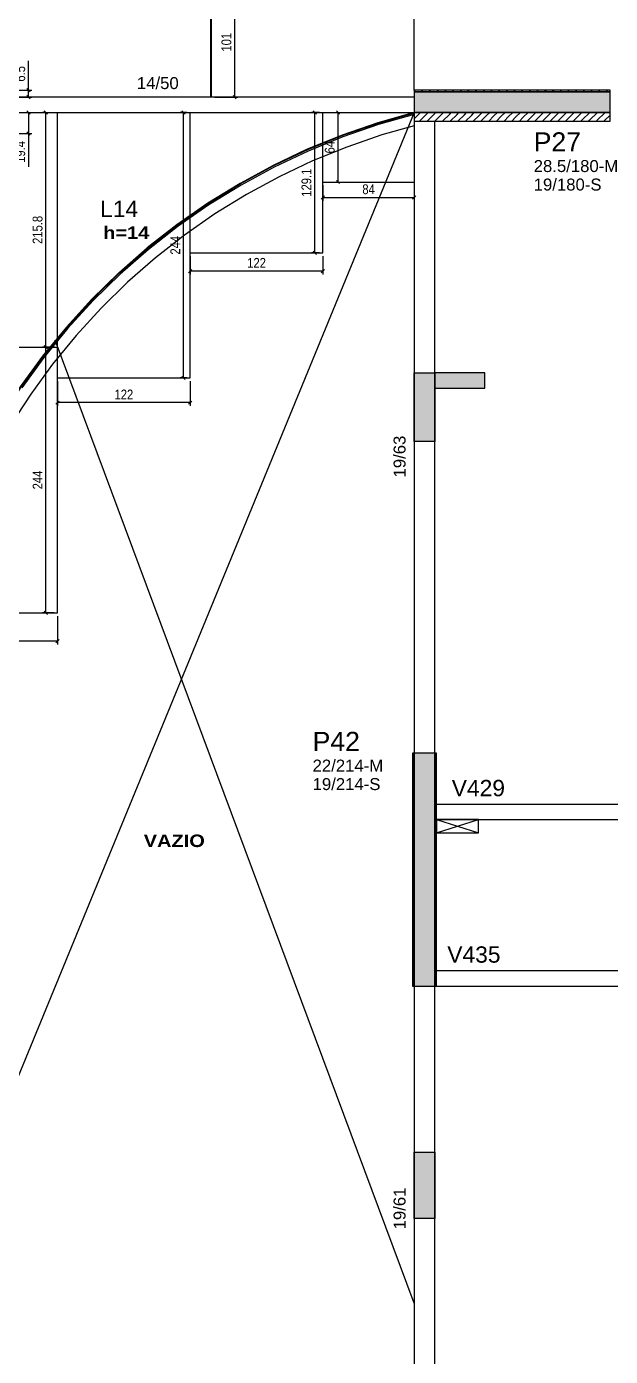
# Model space of a CAD drawing. Extents: x 3022 to 8661, y -614 to 3008.
# Drawn here: x 6245 to 6781, y 53 to 1276 of the extents above; entities that cross this region are included whole.
import ezdxf

# ---------------------------------------------------------------- set-up
doc = ezdxf.new("R2010")
doc.units = 0
doc.header["$PDMODE"] = 34
for name, color, linetype in [('COTA', 241, 'Continuous'), ('MTH-230', 1, 'Continuous'), ('MTH-DIM-PILAR', 3, 'Continuous'), ('MTH-DIM-VIGA', 3, 'Continuous'), ('MTH-FACE-VIGA', 7, 'Continuous'), ('MTH-LINHA-SEÇÃO', 16, 'Continuous'), ('MTH-PILAR-SEGUE', 5, 'Continuous'), ('MTH-SOMBRA21', 150, 'Continuous'), ('MTH-SOMBRA25', 253, 'Continuous'), ('MTH-TIT1-PILAR', 5, 'Continuous'), ('MTH-TIT1-VIGA', 5, 'Continuous'), ('MTH-TXT-NEGRITO', 5, 'Continuous'), ('Painéis', 200, 'Continuous')]:
    doc.layers.add(name, color=color, linetype=linetype)
doc.styles.add('COTA TECNICA-50', font='techl___.ttf', dxfattribs={"height": 9})
doc.styles.add('TQS_ARIAL', font='arial.ttf')
doc.styles.add('TQS_ARIAL_BLACK', font='ariblk.ttf')
doc.dimstyles.new('COTA PAINEL-50', dxfattribs={"dimtxt": 9, "dimasz": 3, "dimexe": 3, "dimexo": 3, "dimgap": 3, "dimtad": 1, "dimdec": 1, "dimzin": 12, "dimdsep": 46, "dimtxsty": 'COTA TECNICA-50', "dimblk1": 'OBLIQUE', "dimblk2": 'OBLIQUE', "dimsah": 1, "dimcen": 0.9, "dimclrd": 4, "dimclre": 4, "dimclrt": 240, "dimadec": 1, "dimazin": 3, "dimtfac": 1, "dimtdec": 1, "dimtmove": 0, "dimatfit": 3, "dimfxl": 1, "dimtolj": 1, "dimtzin": 12, "dimarcsym": 0})

# ---------------------------------------------------------------- blocks, each defined once
blk = doc.blocks.new('_Oblique')
at = {"color": 0, "linetype": 'ByBlock', "lineweight": -2}
blk.add_line((-0.5, -0.5), (0.5, 0.5), dxfattribs=at)
blk = doc.blocks.new('*D169')
at = {"layer": 'COTA', "color": 4, "lineweight": -2, "transparency": 16777216}
for p, q in [((6417.6, 1311.8), (6439, 1311.8)), ((6436, 1210.8), (6436, 1311.8)), ((6417.6, 1210.8), (6439, 1210.8))]:
    blk.add_line(p, q, dxfattribs=at)
at = {"layer": 'Defpoints', "color": 0, "transparency": 16777216}
for p in [(6414.6, 1311.8), (6436, 1311.8), (6414.6, 1210.8)]:
    blk.add_point(p, dxfattribs=at)
at = {"layer": 'COTA', "color": 4, "lineweight": -2, "transparency": 16777216, "xscale": 3, "yscale": 3, "zscale": 3}
for p, rotation in [((6436, 1311.8), 90), ((6436, 1210.8), 270)]:
    blk.add_blockref('_Oblique', p, dxfattribs=dict(at, rotation=rotation))
at = {"layer": 'COTA', "color": 240, "transparency": 16777216, "insert": (6428.4, 1261.3), "char_height": 9, "attachment_point": 5, "rotation": 90, "style": 'COTA TECNICA-50'}
blk.add_mtext('\\A1;101', dxfattribs=at)
blk = doc.blocks.new('*D171')
at = {"layer": 'COTA', "color": 4, "lineweight": -2, "transparency": 16777216}
for p, q in [((6246.5, 1217.3), (6246.5, 1244.2)), ((6234.6, 1217.3), (6249.5, 1217.3)), ((6234.6, 1210.8), (6249.5, 1210.8)), ((6246.5, 1210.8), (6246.5, 1217.3))]:
    blk.add_line(p, q, dxfattribs=at)
at = {"layer": 'Defpoints', "color": 0, "transparency": 16777216}
for p in [(6231.6, 1217.3), (6231.6, 1210.8), (6246.5, 1217.3)]:
    blk.add_point(p, dxfattribs=at)
at = {"layer": 'COTA', "color": 4, "lineweight": -2, "transparency": 16777216, "xscale": 3, "yscale": 3, "zscale": 3}
for p, rotation in [((6246.5, 1217.3), 90), ((6246.5, 1210.8), 270)]:
    blk.add_blockref('_Oblique', p, dxfattribs=dict(at, rotation=rotation))
at = {"layer": 'COTA', "color": 240, "transparency": 16777216, "insert": (6238.9, 1232.2), "char_height": 9, "attachment_point": 5, "rotation": 90, "style": 'COTA TECNICA-50'}
blk.add_mtext('\\A1;6.5', dxfattribs=at)
blk = doc.blocks.new('*D303')
at = {"layer": 'COTA', "color": 4, "lineweight": -2, "transparency": 16777216}
for p, q in [((6151.1, 733.9), (6151.1, 707.7)), ((6273.1, 733.9), (6273.1, 707.7)), ((6273.1, 710.7), (6151.1, 710.7))]:
    blk.add_line(p, q, dxfattribs=at)
at = {"layer": 'Defpoints', "color": 0, "transparency": 16777216}
for p in [(6151.1, 736.9), (6273.1, 736.9), (6151.1, 710.7)]:
    blk.add_point(p, dxfattribs=at)
at = {"layer": 'COTA', "color": 4, "lineweight": -2, "transparency": 16777216, "xscale": 3, "yscale": 3, "zscale": 3, "rotation": 180}
blk.add_blockref('_Oblique', (6151.1, 710.7), dxfattribs=at)
at = {"layer": 'COTA', "color": 4, "lineweight": -2, "transparency": 16777216, "xscale": 3, "yscale": 3, "zscale": 3}
blk.add_blockref('_Oblique', (6273.1, 710.7), dxfattribs=at)
at = {"layer": 'COTA', "color": 240, "transparency": 16777216, "insert": (6212.1, 718.2), "char_height": 9, "attachment_point": 5, "style": 'COTA TECNICA-50'}
blk.add_mtext('\\A1;122', dxfattribs=at)
blk = doc.blocks.new('*D304')
at = {"layer": 'COTA', "color": 4, "lineweight": -2, "transparency": 16777216}
for p, q in [((6262.1, 1196.8), (6259.4, 1196.8)), ((6262.4, 980.9), (6262.4, 1196.8)), ((6262.1, 980.9), (6259.4, 980.9))]:
    blk.add_line(p, q, dxfattribs=at)
at = {"layer": 'Defpoints', "color": 0, "transparency": 16777216}
for p in [(6262.4, 1196.8), (6265.1, 1196.8), (6265.1, 980.9)]:
    blk.add_point(p, dxfattribs=at)
at = {"layer": 'COTA', "color": 4, "lineweight": -2, "transparency": 16777216, "xscale": 3, "yscale": 3, "zscale": 3}
for p, rotation in [((6262.4, 1196.8), 90), ((6262.4, 980.9), 270)]:
    blk.add_blockref('_Oblique', p, dxfattribs=dict(at, rotation=rotation))
at = {"layer": 'COTA', "color": 240, "transparency": 16777216, "insert": (6254.8, 1088.8), "char_height": 9, "attachment_point": 5, "rotation": 90, "style": 'COTA TECNICA-50'}
blk.add_mtext('\\A1;215.8', dxfattribs=at)
blk = doc.blocks.new('*D306')
at = {"layer": 'COTA', "color": 4, "lineweight": -2, "transparency": 16777216}
for p, q in [((6234.6, 1196.8), (6249.5, 1196.8)), ((6246.5, 1196.8), (6246.5, 1177.4)), ((6234.6, 1177.4), (6249.5, 1177.4)), ((6246.5, 1177.4), (6246.5, 1146.7))]:
    blk.add_line(p, q, dxfattribs=at)
at = {"layer": 'Defpoints', "color": 0, "transparency": 16777216}
for p in [(6231.6, 1196.8), (6231.6, 1177.4), (6246.5, 1177.4)]:
    blk.add_point(p, dxfattribs=at)
at = {"layer": 'COTA', "color": 4, "lineweight": -2, "transparency": 16777216, "xscale": 3, "yscale": 3, "zscale": 3}
for p, rotation in [((6246.5, 1196.8), 90), ((6246.5, 1177.4), 270)]:
    blk.add_blockref('_Oblique', p, dxfattribs=dict(at, rotation=rotation))
at = {"layer": 'COTA', "color": 240, "transparency": 16777216, "insert": (6238.9, 1160.5), "char_height": 9, "attachment_point": 5, "rotation": 90, "style": 'COTA TECNICA-50'}
blk.add_mtext('\\A1;19.4', dxfattribs=at)
blk = doc.blocks.new('*D307')
at = {"layer": 'COTA', "color": 4, "lineweight": -2, "transparency": 16777216}
for p, q in [((6270.1, 980.9), (6259.4, 980.9)), ((6262.4, 736.9), (6262.4, 980.9)), ((6270.1, 736.9), (6259.4, 736.9))]:
    blk.add_line(p, q, dxfattribs=at)
at = {"layer": 'Defpoints', "color": 0, "transparency": 16777216}
for p in [(6262.4, 980.9), (6273.1, 980.9), (6273.1, 736.9)]:
    blk.add_point(p, dxfattribs=at)
at = {"layer": 'COTA', "color": 4, "lineweight": -2, "transparency": 16777216, "xscale": 3, "yscale": 3, "zscale": 3}
for p, rotation in [((6262.4, 980.9), 90), ((6262.4, 736.9), 270)]:
    blk.add_blockref('_Oblique', p, dxfattribs=dict(at, rotation=rotation))
at = {"layer": 'COTA', "color": 240, "transparency": 16777216, "insert": (6254.8, 858.9), "char_height": 9, "attachment_point": 5, "rotation": 90, "style": 'COTA TECNICA-50'}
blk.add_mtext('\\A1;244', dxfattribs=at)
blk = doc.blocks.new('*D308')
at = {"layer": 'COTA', "color": 4, "lineweight": -2, "transparency": 16777216}
for p, q in [((6392.1, 1196.8), (6386, 1196.8)), ((6389, 952.7), (6389, 1196.8)), ((6392.1, 952.7), (6386, 952.7))]:
    blk.add_line(p, q, dxfattribs=at)
at = {"layer": 'Defpoints', "color": 0, "transparency": 16777216}
for p in [(6389, 1196.8), (6395.1, 1196.8), (6395.1, 952.7)]:
    blk.add_point(p, dxfattribs=at)
at = {"layer": 'COTA', "color": 4, "lineweight": -2, "transparency": 16777216, "xscale": 3, "yscale": 3, "zscale": 3}
for p, rotation in [((6389, 1196.8), 90), ((6389, 952.7), 270)]:
    blk.add_blockref('_Oblique', p, dxfattribs=dict(at, rotation=rotation))
at = {"layer": 'COTA', "color": 240, "transparency": 16777216, "insert": (6381.4, 1074.7), "char_height": 9, "attachment_point": 5, "rotation": 90, "style": 'COTA TECNICA-50'}
blk.add_mtext('\\A1;244', dxfattribs=at)
blk = doc.blocks.new('*D309')
at = {"layer": 'COTA', "color": 4, "lineweight": -2, "transparency": 16777216}
for p, q in [((6514.1, 1196.8), (6506.6, 1196.8)), ((6509.6, 1067.6), (6509.6, 1196.8)), ((6514.1, 1067.6), (6506.6, 1067.6))]:
    blk.add_line(p, q, dxfattribs=at)
at = {"layer": 'Defpoints', "color": 0, "transparency": 16777216}
for p in [(6509.6, 1196.8), (6517.1, 1196.8), (6517.1, 1067.6)]:
    blk.add_point(p, dxfattribs=at)
at = {"layer": 'COTA', "color": 4, "lineweight": -2, "transparency": 16777216, "xscale": 3, "yscale": 3, "zscale": 3}
for p, rotation in [((6509.6, 1196.8), 90), ((6509.6, 1067.6), 270)]:
    blk.add_blockref('_Oblique', p, dxfattribs=dict(at, rotation=rotation))
at = {"layer": 'COTA', "color": 240, "transparency": 16777216, "insert": (6502, 1132.2), "char_height": 9, "attachment_point": 5, "rotation": 90, "style": 'COTA TECNICA-50'}
blk.add_mtext('\\A1;129.1', dxfattribs=at)
blk = doc.blocks.new('*D310')
at = {"layer": 'COTA', "color": 4, "lineweight": -2, "transparency": 16777216}
for p, q in [((6395.1, 1064.6), (6395.1, 1047.9)), ((6517.1, 1064.6), (6517.1, 1047.9)), ((6517.1, 1050.9), (6395.1, 1050.9))]:
    blk.add_line(p, q, dxfattribs=at)
at = {"layer": 'Defpoints', "color": 0, "transparency": 16777216}
for p in [(6395.1, 1067.6), (6517.1, 1067.6), (6395.1, 1050.9)]:
    blk.add_point(p, dxfattribs=at)
at = {"layer": 'COTA', "color": 4, "lineweight": -2, "transparency": 16777216, "xscale": 3, "yscale": 3, "zscale": 3, "rotation": 180}
blk.add_blockref('_Oblique', (6395.1, 1050.9), dxfattribs=at)
at = {"layer": 'COTA', "color": 4, "lineweight": -2, "transparency": 16777216, "xscale": 3, "yscale": 3, "zscale": 3}
blk.add_blockref('_Oblique', (6517.1, 1050.9), dxfattribs=at)
at = {"layer": 'COTA', "color": 240, "transparency": 16777216, "insert": (6456.1, 1058.5), "char_height": 9, "attachment_point": 5, "style": 'COTA TECNICA-50'}
blk.add_mtext('\\A1;122', dxfattribs=at)
blk = doc.blocks.new('*D311')
at = {"layer": 'COTA', "color": 4, "lineweight": -2, "transparency": 16777216}
for p, q in [((6517.1, 1129.8), (6517.1, 1115.5)), ((6601.1, 1129.8), (6601.1, 1115.5)), ((6517.1, 1118.5), (6601.1, 1118.5))]:
    blk.add_line(p, q, dxfattribs=at)
at = {"layer": 'Defpoints', "color": 0, "transparency": 16777216}
for p in [(6517.1, 1132.8), (6601.1, 1132.8), (6601.1, 1118.5)]:
    blk.add_point(p, dxfattribs=at)
at = {"layer": 'COTA', "color": 4, "lineweight": -2, "transparency": 16777216, "xscale": 3, "yscale": 3, "zscale": 3, "rotation": 180}
blk.add_blockref('_Oblique', (6517.1, 1118.5), dxfattribs=at)
at = {"layer": 'COTA', "color": 4, "lineweight": -2, "transparency": 16777216, "xscale": 3, "yscale": 3, "zscale": 3}
blk.add_blockref('_Oblique', (6601.1, 1118.5), dxfattribs=at)
at = {"layer": 'COTA', "color": 240, "transparency": 16777216, "insert": (6559.1, 1126.1), "char_height": 9, "attachment_point": 5, "style": 'COTA TECNICA-50'}
blk.add_mtext('\\A1;84', dxfattribs=at)
blk = doc.blocks.new('*D312')
at = {"layer": 'COTA', "color": 4, "lineweight": -2, "transparency": 16777216}
for p, q in [((6520.1, 1196.8), (6534, 1196.8)), ((6531, 1132.8), (6531, 1196.8)), ((6520.1, 1132.8), (6534, 1132.8))]:
    blk.add_line(p, q, dxfattribs=at)
at = {"layer": 'Defpoints', "color": 0, "transparency": 16777216}
for p in [(6517.1, 1196.8), (6531, 1196.8), (6517.1, 1132.8)]:
    blk.add_point(p, dxfattribs=at)
at = {"layer": 'COTA', "color": 4, "lineweight": -2, "transparency": 16777216, "xscale": 3, "yscale": 3, "zscale": 3}
for p, rotation in [((6531, 1196.8), 90), ((6531, 1132.8), 270)]:
    blk.add_blockref('_Oblique', p, dxfattribs=dict(at, rotation=rotation))
at = {"layer": 'COTA', "color": 240, "transparency": 16777216, "insert": (6523.4, 1164.8), "char_height": 9, "attachment_point": 5, "rotation": 90, "style": 'COTA TECNICA-50'}
blk.add_mtext('\\A1;64', dxfattribs=at)
blk = doc.blocks.new('*D317')
at = {"layer": 'COTA', "color": 4, "lineweight": -2, "transparency": 16777216}
for p, q in [((6273.1, 949.7), (6273.1, 927)), ((6395.1, 949.7), (6395.1, 927)), ((6395.1, 930), (6273.1, 930))]:
    blk.add_line(p, q, dxfattribs=at)
at = {"layer": 'Defpoints', "color": 0, "transparency": 16777216}
for p in [(6273.1, 952.7), (6395.1, 952.7), (6273.1, 930)]:
    blk.add_point(p, dxfattribs=at)
at = {"layer": 'COTA', "color": 4, "lineweight": -2, "transparency": 16777216, "xscale": 3, "yscale": 3, "zscale": 3, "rotation": 180}
blk.add_blockref('_Oblique', (6273.1, 930), dxfattribs=at)
at = {"layer": 'COTA', "color": 4, "lineweight": -2, "transparency": 16777216, "xscale": 3, "yscale": 3, "zscale": 3}
blk.add_blockref('_Oblique', (6395.1, 930), dxfattribs=at)
at = {"layer": 'COTA', "color": 240, "transparency": 16777216, "insert": (6334.1, 937.5), "char_height": 9, "attachment_point": 5, "style": 'COTA TECNICA-50'}
blk.add_mtext('\\A1;122', dxfattribs=at)

msp = doc.modelspace()

# ---------------------------------------------------------------- linework, layer by layer
at = {"layer": 'MTH-230', "linetype": 'Continuous'}
for p, q in [((6601.08, 1196.75), (6151.08, 102.25)), ((6601.08, 102.25), (6271.04, 987.44)), ((6621.58, 546.75), (6660.08, 534.75)), ((6621.58, 534.75), (6660.08, 546.75))]:
    msp.add_line(p, q, dxfattribs=at)
at = {"layer": 'MTH-FACE-VIGA', "linetype": 'Continuous'}
for p, q in [((6601.08, 1210.75), (6231.58, 1210.75)), ((6601.08, 1216.34), (6601.98, 1217.24)), ((6607.56, 1215.75), (6609, 1217.19)), ((6609, 1217.19), (6609.06, 1217.25)), ((6614.63, 1215.75), (6616.01, 1217.13)), ((6616.01, 1217.13), (6616.13, 1217.25)), ((6621.7, 1215.75), (6623.02, 1217.07)), ((6623.02, 1217.07), (6623.2, 1217.25)), ((6628.77, 1215.75), (6630.03, 1217.01)), ((6630.03, 1217.01), (6630.27, 1217.25)), ((6635.85, 1215.75), (6637.05, 1216.95)), ((6637.05, 1216.95), (6637.35, 1217.25)), ((6642.92, 1215.75), (6644.06, 1216.89)), ((6644.06, 1216.89), (6644.42, 1217.25)), ((6649.99, 1215.75), (6651.07, 1216.83)), ((6651.07, 1216.83), (6651.49, 1217.25)), ((6657.06, 1215.75), (6658.08, 1216.78)), ((6658.08, 1216.78), (6658.56, 1217.25)), ((6664.13, 1215.75), (6665.1, 1216.72)), ((6665.1, 1216.72), (6665.63, 1217.25)), ((6671.2, 1215.75), (6672.11, 1216.66)), ((6672.11, 1216.66), (6672.7, 1217.25)), ((6678.27, 1215.75), (6679.12, 1216.6)), ((6679.12, 1216.6), (6679.77, 1217.25)), ((6685.34, 1215.75), (6686.13, 1216.54)), ((6686.13, 1216.54), (6686.84, 1217.25)), ((6692.41, 1215.75), (6693.15, 1216.48)), ((6693.15, 1216.48), (6693.91, 1217.25)), ((6699.48, 1215.75), (6700.16, 1216.43)), ((6700.16, 1216.43), (6700.98, 1217.25)), ((6706.56, 1215.75), (6707.17, 1216.37)), ((6707.17, 1216.37), (6708.06, 1217.25)), ((6713.63, 1215.75), (6714.18, 1216.31)), ((6714.18, 1216.31), (6715.13, 1217.25)), ((6720.7, 1215.75), (6721.2, 1216.25)), ((6721.2, 1216.25), (6722.2, 1217.25)), ((6727.77, 1215.75), (6728.21, 1216.19)), ((6728.21, 1216.19), (6729.27, 1217.25)), ((6734.84, 1215.75), (6735.22, 1216.13)), ((6735.22, 1216.13), (6736.34, 1217.25)), ((6741.91, 1215.75), (6742.24, 1216.08)), ((6742.24, 1216.08), (6743.41, 1217.25)), ((6748.98, 1215.75), (6749.25, 1216.02)), ((6749.25, 1216.02), (6750.48, 1217.25)), ((6756.05, 1215.75), (6756.26, 1215.96)), ((6756.26, 1215.96), (6757.55, 1217.25)), ((6763.12, 1215.75), (6763.27, 1215.9)), ((6763.27, 1215.9), (6764.62, 1217.25)), ((6770.2, 1215.75), (6770.29, 1215.84)), ((6770.29, 1215.84), (6771.7, 1217.25)), ((6777.27, 1215.75), (6777.3, 1215.78)), ((6777.3, 1215.78), (6778.77, 1217.25)), ((6231.58, 1196.75), (6601.08, 1196.75)), ((6601.08, 1194.88), (6568.24, 1185.58)), ((6601.08, 1191.04), (6606.55, 1196.51)), ((6601.08, 1188.75), (6601.08, 607.75)), ((6605.86, 1188.75), (6613.32, 1196.21)), ((6606.55, 1196.51), (6606.79, 1196.75)), ((6612.93, 1188.75), (6620.09, 1195.91)), ((6613.32, 1196.21), (6613.86, 1196.75)), ((6620, 1188.75), (6626.86, 1195.61)), ((6620.08, 607.75), (6620.08, 1188.75)), ((6620.09, 1195.91), (6620.93, 1196.75)), ((6626.86, 1195.61), (6628, 1196.75)), ((6627.07, 1188.75), (6633.63, 1195.3)), ((6633.63, 1195.3), (6635.07, 1196.75)), ((6634.15, 1188.75), (6640.4, 1195)), ((6640.4, 1195), (6642.15, 1196.75)), ((6641.22, 1188.75), (6647.17, 1194.7)), ((6647.17, 1194.7), (6649.22, 1196.75)), ((6648.29, 1188.75), (6653.94, 1194.4)), ((6653.94, 1194.4), (6656.29, 1196.75)), ((6655.36, 1188.75), (6660.71, 1194.1)), ((6660.71, 1194.1), (6663.36, 1196.75)), ((6662.43, 1188.75), (6667.48, 1193.8)), ((6667.48, 1193.8), (6670.43, 1196.75)), ((6669.5, 1188.75), (6674.25, 1193.5)), ((6674.25, 1193.5), (6677.5, 1196.75)), ((6676.57, 1188.75), (6681.02, 1193.2)), ((6681.02, 1193.2), (6684.57, 1196.75)), ((6683.64, 1188.75), (6687.79, 1192.9)), ((6687.79, 1192.9), (6691.64, 1196.75)), ((6690.71, 1188.75), (6694.56, 1192.6)), ((6694.56, 1192.6), (6698.71, 1196.75)), ((6697.78, 1188.75), (6701.33, 1192.3)), ((6701.33, 1192.3), (6705.78, 1196.75)), ((6704.86, 1188.75), (6708.1, 1191.99)), ((6708.1, 1191.99), (6712.86, 1196.75)), ((6711.93, 1188.75), (6714.87, 1191.69)), ((6714.87, 1191.69), (6719.93, 1196.75)), ((6719, 1188.75), (6721.64, 1191.39)), ((6721.64, 1191.39), (6727, 1196.75)), ((6726.07, 1188.75), (6728.41, 1191.09)), ((6728.41, 1191.09), (6734.07, 1196.75)), ((6733.14, 1188.75), (6735.18, 1190.79)), ((6735.18, 1190.79), (6741.14, 1196.75)), ((6740.21, 1188.75), (6741.95, 1190.49)), ((6741.95, 1190.49), (6748.21, 1196.75)), ((6747.28, 1188.75), (6748.72, 1190.19)), ((6748.72, 1190.19), (6755.28, 1196.75)), ((6754.35, 1188.75), (6755.49, 1189.89)), ((6755.49, 1189.89), (6762.35, 1196.75)), ((6761.42, 1188.75), (6762.26, 1189.59)), ((6762.26, 1189.59), (6769.42, 1196.75)), ((6768.5, 1188.75), (6769.03, 1189.29)), ((6769.03, 1189.29), (6776.5, 1196.75)), ((6775.57, 1188.75), (6775.8, 1188.99)), ((6775.8, 1188.99), (6781.08, 1194.26)), ((6535.52, 1174.34), (6503.49, 1161.29)), ((6568.24, 1185.58), (6535.52, 1174.34)), ((6571.23, 1176.04), (6539.04, 1164.97)), ((6601.08, 1184.49), (6571.23, 1176.04)), ((6503.49, 1161.29), (6472.22, 1146.5)), ((6539.04, 1164.97), (6507.51, 1152.14)), ((6507.51, 1152.14), (6476.74, 1137.58)), ((6472.22, 1146.5), (6441.82, 1130)), ((6476.74, 1137.58), (6446.83, 1121.34)), ((6441.82, 1130), (6412.37, 1111.84)), ((6446.83, 1121.34), (6417.86, 1103.48)), ((6412.37, 1111.84), (6383.98, 1092.09)), ((6417.86, 1103.48), (6389.92, 1084.04)), ((6383.98, 1092.09), (6356.72, 1070.79)), ((6389.92, 1084.04), (6363.1, 1063.08)), ((6356.72, 1070.79), (6330.69, 1048.02)), ((6363.1, 1063.08), (6337.48, 1040.67)), ((6330.69, 1048.02), (6305.95, 1023.84)), ((6337.48, 1040.67), (6313.14, 1016.88)), ((6305.95, 1023.84), (6282.59, 998.33)), ((6313.14, 1016.88), (6290.15, 991.78)), ((6282.59, 998.33), (6260.67, 971.56)), ((6290.15, 991.78), (6268.58, 965.44)), ((6260.67, 971.56), (6240.27, 943.63)), ((6268.58, 965.44), (6248.51, 937.96)), ((6248.51, 937.96), (6229.99, 909.4)), ((6599.58, 602.64), (6601.05, 604.11)), ((6601.05, 604.11), (6601.08, 604.14)), ((6620.08, 601.93), (6621.55, 603.4)), ((6621.55, 603.4), (6621.58, 603.43)), ((6599.58, 595.57), (6601, 596.99)), ((6599.58, 588.5), (6600.95, 589.87)), ((6600.95, 589.87), (6601.08, 590)), ((6601, 596.99), (6601.08, 597.07)), ((6620.08, 594.85), (6621.5, 596.27)), ((6620.08, 587.78), (6621.45, 589.15)), ((6621.45, 589.15), (6621.58, 589.28)), ((6621.5, 596.27), (6621.58, 596.35)), ((6599.58, 581.43), (6600.9, 582.75)), ((6599.58, 574.35), (6600.85, 575.63)), ((6600.85, 575.63), (6601.08, 575.85)), ((6600.9, 582.75), (6601.08, 582.93)), ((6620.08, 580.71), (6621.4, 582.03)), ((6620.08, 573.64), (6621.35, 574.91)), ((6621.35, 574.91), (6621.58, 575.14)), ((6621.4, 582.03), (6621.58, 582.21)), ((6599.58, 567.28), (6600.8, 568.51)), ((6600.8, 568.51), (6601.08, 568.78)), ((6620.08, 566.57), (6621.3, 567.79)), ((6621.3, 567.79), (6621.58, 568.07)), ((6599.58, 560.21), (6600.75, 561.39)), ((6599.58, 553.14), (6600.7, 554.27)), ((6600.7, 554.27), (6601.08, 554.64)), ((6600.75, 561.39), (6601.08, 561.71)), ((6620.08, 559.5), (6621.25, 560.67)), ((6620.08, 552.43), (6621.2, 553.55)), ((6621.2, 553.55), (6621.58, 553.93)), ((6621.25, 560.67), (6621.58, 561)), ((6817.31, 560.75), (6621.58, 560.75)), ((6599.58, 546.07), (6600.65, 547.15)), ((6599.58, 539), (6600.6, 540.02)), ((6600.6, 540.02), (6601.08, 540.5)), ((6600.65, 547.15), (6601.08, 547.57)), ((6620.08, 545.36), (6621.15, 546.43)), ((6620.08, 538.29), (6621.1, 539.31)), ((6621.1, 539.31), (6621.58, 539.79)), ((6621.15, 546.43), (6621.58, 546.86)), ((6621.58, 546.75), (6817.31, 546.75)), ((6599.58, 531.93), (6600.55, 532.9)), ((6599.58, 524.86), (6600.5, 525.78)), ((6600.5, 525.78), (6601.08, 526.36)), ((6600.55, 532.9), (6601.08, 533.43)), ((6620.08, 531.22), (6621.05, 532.19)), ((6621, 525.06), (6621.58, 525.64)), ((6621.05, 532.19), (6621.58, 532.72)), ((6599.58, 517.79), (6600.45, 518.66)), ((6600.45, 518.66), (6601.08, 519.29)), ((6620.08, 524.14), (6621, 525.06)), ((6620.08, 517.07), (6620.95, 517.94)), ((6620.95, 517.94), (6621.58, 518.57)), ((6599.58, 510.72), (6600.4, 511.54)), ((6599.58, 503.64), (6600.35, 504.42)), ((6600.35, 504.42), (6601.08, 505.14)), ((6600.4, 511.54), (6601.08, 512.22)), ((6620.08, 510), (6620.9, 510.82)), ((6620.08, 502.93), (6620.85, 503.7)), ((6620.85, 503.7), (6621.58, 504.43)), ((6620.9, 510.82), (6621.58, 511.5)), ((6599.58, 496.57), (6600.3, 497.3)), ((6599.58, 489.5), (6600.25, 490.18)), ((6600.25, 490.18), (6601.08, 491)), ((6600.3, 497.3), (6601.08, 498.07)), ((6620.08, 495.86), (6620.8, 496.58)), ((6620.08, 488.79), (6620.75, 489.46)), ((6620.75, 489.46), (6621.58, 490.29)), ((6620.8, 496.58), (6621.58, 497.36)), ((6599.58, 482.43), (6600.2, 483.06)), ((6600.15, 475.94), (6601.08, 476.86)), ((6600.2, 483.06), (6601.08, 483.93)), ((6620.08, 481.72), (6620.7, 482.34)), ((6620.7, 482.34), (6621.58, 483.22)), ((6599.58, 475.36), (6600.15, 475.94)), ((6599.58, 468.29), (6600.1, 468.81)), ((6600.1, 468.81), (6601.08, 469.79)), ((6620.08, 474.65), (6620.65, 475.22)), ((6620.08, 467.58), (6620.6, 468.1)), ((6620.6, 468.1), (6621.58, 469.08)), ((6620.65, 475.22), (6621.58, 476.15)), ((6599.58, 461.22), (6600.05, 461.69)), ((6599.58, 454.15), (6600, 454.57)), ((6600, 454.57), (6601.08, 455.65)), ((6600.05, 461.69), (6601.08, 462.72)), ((6620.08, 460.5), (6620.55, 460.98)), ((6620.08, 453.43), (6620.5, 453.85)), ((6620.5, 453.85), (6621.58, 454.93)), ((6620.55, 460.98), (6621.58, 462)), ((6599.58, 447.08), (6599.95, 447.45)), ((6599.58, 440), (6599.9, 440.33)), ((6599.9, 440.33), (6601.08, 441.5)), ((6599.95, 447.45), (6601.08, 448.58)), ((6620.08, 446.36), (6620.45, 446.73)), ((6620.4, 439.61), (6621.58, 440.79)), ((6620.45, 446.73), (6621.58, 447.86)), ((6599.58, 432.93), (6599.85, 433.21)), ((6599.85, 433.21), (6601.08, 434.43)), ((6620.08, 439.29), (6620.4, 439.61)), ((6620.08, 432.22), (6620.35, 432.49)), ((6620.35, 432.49), (6621.58, 433.72)), ((6599.58, 425.86), (6599.8, 426.09)), ((6599.58, 418.79), (6599.75, 418.97)), ((6599.75, 418.97), (6601.08, 420.29)), ((6599.8, 426.09), (6601.08, 427.36)), ((6620.08, 425.15), (6620.3, 425.37)), ((6620.08, 418.08), (6620.25, 418.25)), ((6620.25, 418.25), (6621.58, 419.58)), ((6620.3, 425.37), (6621.58, 426.65)), ((6599.58, 411.72), (6599.7, 411.85)), ((6599.58, 404.65), (6599.65, 404.73)), ((6599.65, 404.73), (6601.08, 406.15)), ((6599.7, 411.85), (6601.08, 413.22)), ((6620.08, 411.01), (6620.2, 411.13)), ((6620.08, 403.94), (6620.15, 404.01)), ((6620.15, 404.01), (6621.58, 405.44)), ((6620.2, 411.13), (6621.58, 412.51)), ((6817.31, 407.75), (6621.58, 407.75)), ((6599.58, 397.58), (6599.6, 397.61)), ((6599.6, 397.61), (6601.08, 399.08)), ((6601.08, 393.75), (6601.08, -26.75)), ((6620.08, 396.86), (6620.1, 396.89)), ((6620.08, 393.75), (6818.81, 393.75)), ((6620.08, -26.75), (6620.08, 393.75)), ((6620.1, 396.89), (6621.58, 398.36))]:
    msp.add_line(p, q, dxfattribs=at)
for points in [[(6781.08, 1215.75), (6781.08, 1217.25), (6601.08, 1217.25), (6601.08, 1215.75), (6781.08, 1215.75)], [(6601.08, 1196.75), (6567.7, 1187.3), (6534.89, 1176.02), (6502.76, 1162.94), (6471.4, 1148.11), (6440.91, 1131.56), (6411.39, 1113.35), (6382.91, 1093.54), (6355.58, 1072.18), (6329.46, 1049.34), (6304.65, 1025.09), (6281.23, 999.51), (6259.25, 972.67), (6238.79, 944.65), (6219.91, 915.55), (6202.67, 885.44), (6187.12, 854.43), (6173.31, 822.61), (6161.28, 790.07), (6151.08, 756.91)], [(6601.08, 1196.13), (6567.88, 1186.73), (6535.1, 1175.46), (6503, 1162.39), (6471.67, 1147.57), (6441.21, 1131.04), (6411.71, 1112.85), (6383.27, 1093.05), (6355.96, 1071.71), (6329.87, 1048.9), (6305.09, 1024.67), (6281.68, 999.11), (6259.72, 972.3), (6239.28, 944.31), (6220.42, 915.23), (6203.2, 885.16), (6187.66, 854.18), (6173.87, 822.38), (6161.85, 789.88), (6151.65, 756.75)], [(6781.08, 1188.75), (6781.08, 1196.75), (6601.08, 1196.75), (6601.08, 1188.75), (6781.08, 1188.75)], [(6601.08, 607.75), (6599.58, 607.75), (6599.58, 393.75), (6601.08, 393.75), (6601.08, 607.75)], [(6621.58, 607.75), (6620.08, 607.75), (6620.08, 393.75), (6621.58, 393.75), (6621.58, 607.75)], [(6660.08, 546.75), (6621.58, 546.75), (6621.58, 534.75), (6660.08, 534.75), (6660.08, 546.75)]]:
    msp.add_lwpolyline(points, dxfattribs=at)
at = {"layer": 'MTH-LINHA-SEÇÃO', "linetype": 'Continuous'}
for points in [[(6601.08, 894.29), (6601.08, 957.29), (6620.08, 957.29), (6620.08, 894.29), (6601.08, 894.29)], [(6666.08, 957.29), (6620.08, 957.29), (6620.08, 943.29), (6666.08, 943.29), (6666.08, 957.29)], [(6601.08, 180), (6601.08, 241), (6620.08, 241), (6620.08, 180), (6601.08, 180)]]:
    msp.add_lwpolyline(points, dxfattribs=at)
at = {"layer": 'MTH-PILAR-SEGUE', "linetype": 'Continuous'}
for points in [[(6601.08, 1215.75), (6601.08, 1196.75), (6781.08, 1196.75), (6781.08, 1215.75), (6601.08, 1215.75)], [(6601.08, 393.75), (6620.08, 393.75), (6620.08, 607.75), (6601.08, 607.75), (6601.08, 393.75)]]:
    msp.add_lwpolyline(points, dxfattribs=at)
at = {"layer": 'MTH-SOMBRA21', "linetype": 'Continuous'}
for points in [[(6601.08, 894.29), (6601.08, 957.29), (6620.08, 957.29)], [(6601.08, 894.29), (6620.08, 957.29), (6620.08, 894.29)], [(6666.08, 957.29), (6620.08, 957.29), (6620.08, 943.29)], [(6666.08, 957.29), (6620.08, 943.29), (6666.08, 943.29)], [(6666.08, 957.29), (6666.08, 943.29), (6666.08, 957.29)], [(6601.08, 894.29), (6620.08, 894.29), (6601.08, 894.29)], [(6601.08, 180), (6601.08, 241), (6620.08, 241)], [(6601.08, 180), (6620.08, 241), (6620.08, 180)], [(6601.08, 180), (6620.08, 180), (6601.08, 180)]]:
    msp.add_solid(points, dxfattribs=at)
at = {"layer": 'MTH-SOMBRA25', "linetype": 'Continuous'}
for points in [[(6601.08, 1215.75), (6601.08, 1196.75), (6781.08, 1196.75)], [(6601.08, 1215.75), (6781.08, 1196.75), (6781.08, 1215.75)], [(6601.08, 1215.75), (6781.08, 1215.75), (6601.08, 1215.75)], [(6601.08, 393.75), (6620.08, 393.75), (6620.08, 607.75)], [(6601.08, 393.75), (6620.08, 607.75), (6601.08, 607.75)], [(6601.08, 393.75), (6601.08, 607.75), (6601.08, 393.75)]]:
    msp.add_solid(points, dxfattribs=at)
at = {"layer": 'Painéis'}
for p, q in [((6414.08, 1210.75), (6414.08, 1372.75)), ((6414.58, 1210.75), (6414.58, 1372.75)), ((6601.08, 1217.25), (6601.08, 1336.75)), ((6273.08, 736.91), (6273.08, 1196.75)), ((6395.08, 952.73), (6395.08, 1196.75)), ((6517.08, 1067.63), (6517.08, 1196.75)), ((6517.08, 1132.8), (6601.08, 1132.8)), ((6395.08, 1067.63), (6517.08, 1067.63)), ((6151.08, 980.91), (6273.08, 980.91)), ((6273.08, 952.73), (6395.08, 952.73)), ((6151.08, 736.91), (6273.08, 736.91))]:
    msp.add_line(p, q, dxfattribs=at)

# ---------------------------------------------------------------- texts
at = {"layer": 'MTH-DIM-PILAR', "linetype": 'Continuous', "style": 'TQS_ARIAL'}
for s, p in [('28.5/180-M', (6710.87, 1141.99)), ('19/180-S', (6710.87, 1124.99)), ('22/214-M', (6507.62, 590.9)), ('19/214-S', (6507.62, 573.9))]:
    msp.add_text(s, height=11, dxfattribs=at).set_placement(p)
at = {"layer": 'MTH-DIM-VIGA', "linetype": 'Continuous', "style": 'TQS_ARIAL'}
msp.add_text('14/50', height=11, dxfattribs=at).set_placement((6346.08, 1218.25))
for s, p in [('19/63', (6593.08, 861.22)), ('19/61', (6593.08, 170.07))]:
    msp.add_text(s, height=11, rotation=90, dxfattribs=at).set_placement(p)
at = {"layer": 'MTH-TIT1-PILAR', "linetype": 'Continuous', "style": 'TQS_ARIAL'}
for s, p in [('P27', (6710.87, 1160.99)), ('P42', (6507.62, 609.9))]:
    msp.add_text(s, height=17.5, dxfattribs=at).set_placement(p)
at = {"layer": 'MTH-TIT1-VIGA', "linetype": 'Continuous', "style": 'TQS_ARIAL'}
for s, p in [('L14', (6312.27, 1100.63)), ('V429', (6635.56, 568.25)), ('V435', (6631.45, 415.25))]:
    msp.add_text(s, height=15, dxfattribs=at).set_placement(p)
at = {"layer": 'MTH-TXT-NEGRITO', "color": 3, "linetype": 'Continuous', "style": 'TQS_ARIAL_BLACK'}
for s, p in [('h=14', (6315.08, 1080.48)), ('VAZIO', (6352.36, 521.54))]:
    msp.add_text(s, height=11.5, dxfattribs=at).set_placement(p)

# ---------------------------------------------------------------- dimensions: what is measured, and where the dimension line sits
at = {"layer": 'COTA'}
for base, p1, p2, picture, middle in [((6435.99, 1311.75), (6414.58, 1210.75), (6414.58, 1311.75), '*D169', (6428.4, 1261.25)), ((6246.49, 1217.25), (6231.58, 1210.75), (6231.58, 1217.25), '*D171', (6238.89, 1232.23)), ((6246.49, 1177.35), (6231.58, 1196.75), (6231.58, 1177.35), '*D306', (6238.89, 1160.53)), ((6389.01, 1196.75), (6395.08, 952.73), (6395.08, 1196.75), '*D308', (6381.45, 1074.74)), ((6509.57, 1196.75), (6517.08, 1067.63), (6517.08, 1196.75), '*D309', (6501.99, 1132.19)), ((6530.9583, 1196.7515), (6517.076, 1132.7972), (6517.076, 1196.7515), '*D312', (6523.3662, 1164.7744)), ((6262.39, 980.91), (6273.08, 736.91), (6273.08, 980.91), '*D307', (6254.82, 858.91))]:
    dim = msp.add_linear_dim(base=base, p1=p1, p2=p2, angle=90, dimstyle='COTA PAINEL-50', dxfattribs=at)
    dim.commit()
    dim.dimension.update_dxf_attribs({"geometry": picture, "text_midpoint": middle})
dim = msp.add_linear_dim(base=(6262.39, 1196.75), p1=(6265.13, 980.91), p2=(6265.13, 1196.75), angle=90, dimstyle='COTA PAINEL-50', override={"dimtmove": 1}, dxfattribs=at)
dim.commit()
dim.dimension.update_dxf_attribs({"geometry": '*D304', "text_midpoint": (6254.77, 1088.83)})
for base, p1, p2, picture, middle in [((6601.08, 1118.51), (6517.08, 1132.8), (6601.08, 1132.8), '*D311', (6559.08, 1126.1)), ((6395.08, 1050.94), (6517.08, 1067.63), (6395.08, 1067.63), '*D310', (6456.08, 1058.49)), ((6273.08, 929.96), (6395.08, 952.73), (6273.08, 952.73), '*D317', (6334.08, 937.51)), ((6151.08, 710.67), (6273.08, 736.91), (6151.08, 736.91), '*D303', (6212.08, 718.23))]:
    dim = msp.add_linear_dim(base=base, p1=p1, p2=p2, dimstyle='COTA PAINEL-50', dxfattribs=at)
    dim.commit()
    dim.dimension.update_dxf_attribs({"geometry": picture, "text_midpoint": middle})

doc.saveas('drawing.dxf')
